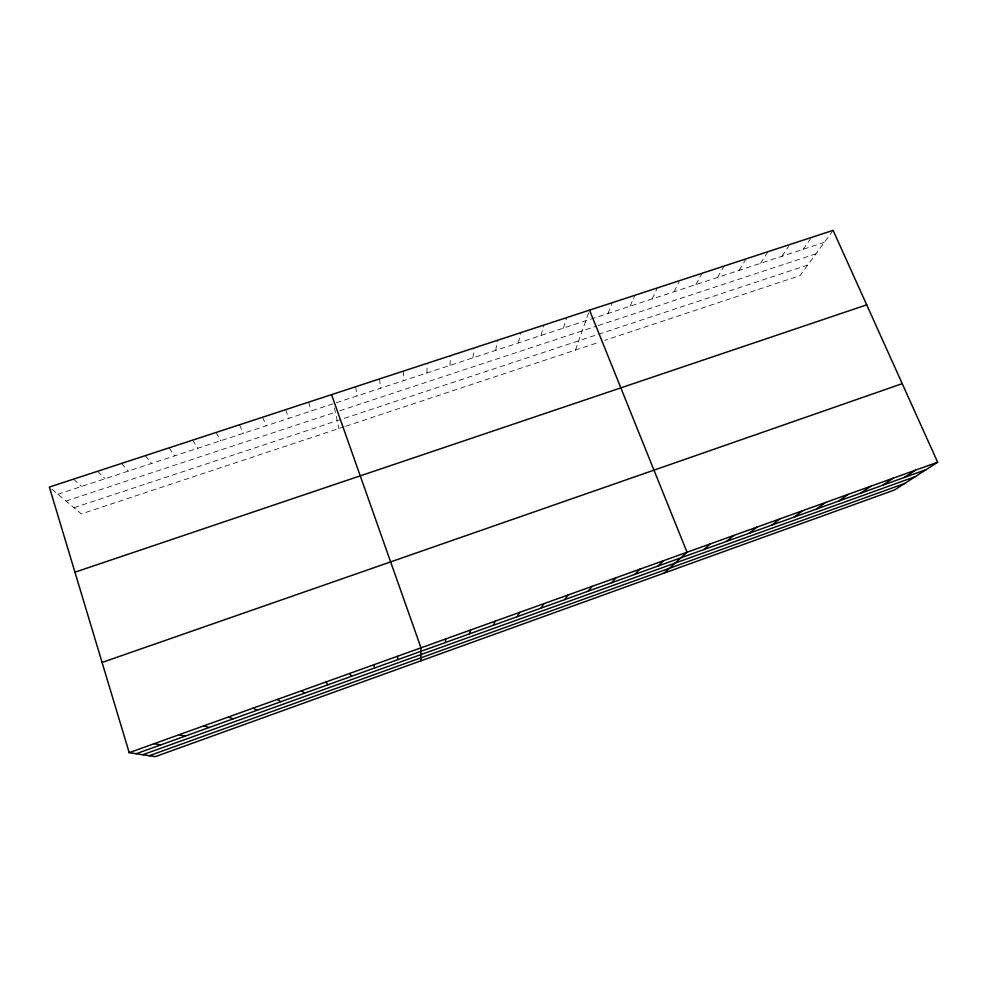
<?xml version="1.0" encoding="UTF-8"?>
<svg xmlns="http://www.w3.org/2000/svg" width="987" height="987" viewBox="0 0 987 987"><rect width="100%" height="100%" fill="white"/><g stroke="black" fill="none" stroke-linecap="round" stroke-linejoin="round"><path stroke-width="0.74" stroke-dasharray="4.93 3.7" d="M426.915 372.963L427.112 363.339M449.973 365.387L450.677 355.616M472.896 357.862L474.13 347.942M495.708 350.36L497.448 340.305M518.409 342.908L520.655 332.705M540.987 335.481L543.726 325.142M563.441 328.103L566.686 317.617M575.495 350.052L589.523 310.14M608.029 313.447L612.248 302.701M630.15 306.18L634.851 295.298M652.16 298.95L657.33 287.933M674.059 291.745L679.081 281.838M695.847 284.589L701.954 273.313M717.524 277.47L724.1 266.058M739.103 270.376L746.123 258.841M760.558 263.319L768.034 251.673M781.914 256.312L789.045 245.701M803.171 249.329L810.697 238.607M833.114 230.353L799.976 275.62L604.71 340.367M344.389 426.68L81.329 513.906L49.35 487.072M345.771 426.224L599.171 342.205M65.981 501.026L335.358 412.221M339.676 410.802L596.765 326.055M598.221 325.574L815.941 253.807M73.939 507.713L807.674 265.096M57.888 494.24L333.507 403.658M336.283 402.758L824.305 242.37M73.544 479.151L81.502 486.48M97.614 471.268L104.992 478.757M121.549 463.434L128.372 471.083M145.373 455.624L151.628 463.434M169.061 447.864L174.761 455.834M192.638 440.14L197.782 448.271M216.091 432.466L220.681 440.745M239.422 424.817L243.481 433.256M262.628 417.217L266.157 425.804M285.724 409.654L288.722 418.389M308.697 402.128L311.176 411.011M334.445 407.989L338.886 428.506M355.641 386.756L357.047 395.935M379.588 378.909L380.464 388.236M403.412 371.1L403.745 380.587"/><path stroke-width="1.48" d="M420.783 660.871L420.993 647.83L331.558 394.64M445.223 642.586L445.853 638.897M469.368 633.901L470.577 630.014M493.389 625.252L495.166 621.181M517.274 616.665L519.618 612.396M541.036 608.115L543.923 603.662M564.663 599.615L568.105 594.976M588.166 591.164L592.151 586.34M611.545 582.762L616.073 577.74M634.801 574.397L639.86 569.203M657.934 566.069L663.511 560.702M664.177 573.065L687.038 552.251L589.523 310.14M703.83 549.574L710.443 543.837M726.592 541.382L733.711 535.485M749.244 533.239L756.856 527.157M771.76 525.133L779.89 518.891M794.177 517.077L802.789 510.661M816.471 509.058L825.564 502.482M838.642 501.088L848.215 494.339M860.701 493.142L870.756 486.246M882.649 485.259L893.173 478.189M904.474 477.4L915.467 470.182M937.65 462.212L894.629 489.934L155.267 756.647L129.198 752.662L49.35 487.072L833.114 230.353L937.65 462.212L129.198 752.662M136.181 753.735L926.201 469.59M142.77 754.734L915.331 476.598M149.259 755.734L904.598 483.507M102.068 662.45L902.229 383.647M74.938 572.189L866.697 304.847M154.243 743.667L160.597 744.951M179.153 734.723L184.89 736.216M203.927 725.815L209.059 727.518M228.565 716.969L233.105 718.869M253.067 708.16L257.015 710.27M277.446 699.401L280.801 701.72M301.689 690.69L304.465 693.207M325.809 682.029L328.005 684.744M349.793 673.405L351.409 676.317M373.654 664.843L374.715 667.94M397.391 656.306L397.884 659.6"/></g></svg>
